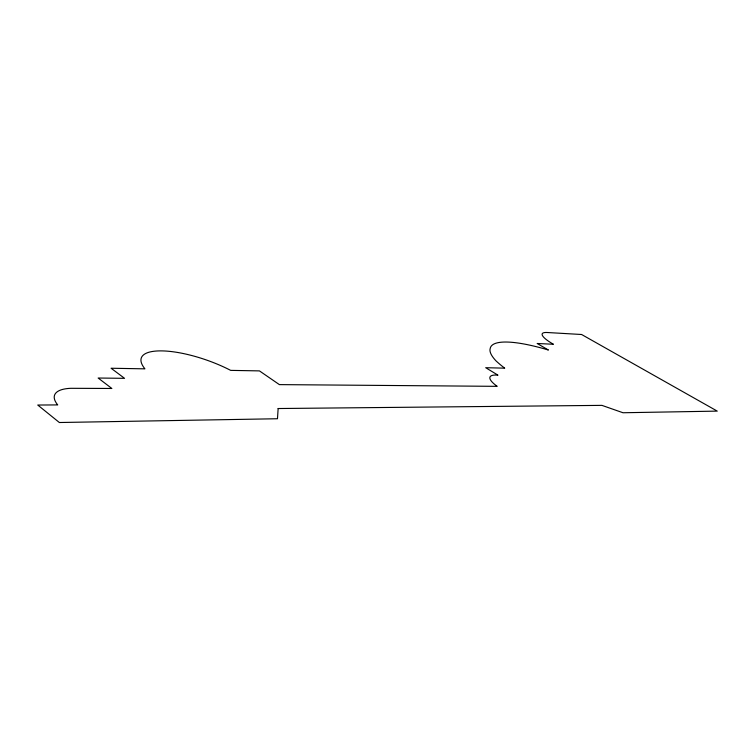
<?xml version="1.0" encoding="UTF-8"?>
<svg xmlns="http://www.w3.org/2000/svg" width="755" height="755" viewBox="0 0 755 755"><rect width="100%" height="100%" fill="white"/><g stroke="black" fill="none" stroke-linecap="round" stroke-linejoin="round"><path stroke-width="1.13" d="M278.142 408.53L277.481 418.742L59.362 422.517L37.75 405.039L57.729 404.916A48.49 16.921 17.9 0 1 70.961 388.306L111.853 388.466L98.15 378.029L124.547 378.33L111.089 368.242L144.932 368.846A62.703 19.687 19.4 0 1 161.976 350.896A62.703 19.687 19.4 0 1 230.681 370.375L259.446 370.894L279.388 384.616L497.196 386.343A31.408 7.843 22.8 0 1 497.951 375.15L485.71 367.704L504.689 368.157A103.416 23.811 23.1 0 1 495.978 360.843A87.637 20.366 23.1 0 1 490.203 348.546A97.754 22.659 23.2 0 1 548.404 350.018L537.173 343.487L553.424 344.261A28.784 6.106 22.8 0 1 547.403 332.521L581.605 334.503L717.25 411.116L622.998 412.749L601.924 405.369L278.142 408.53"/></g></svg>
